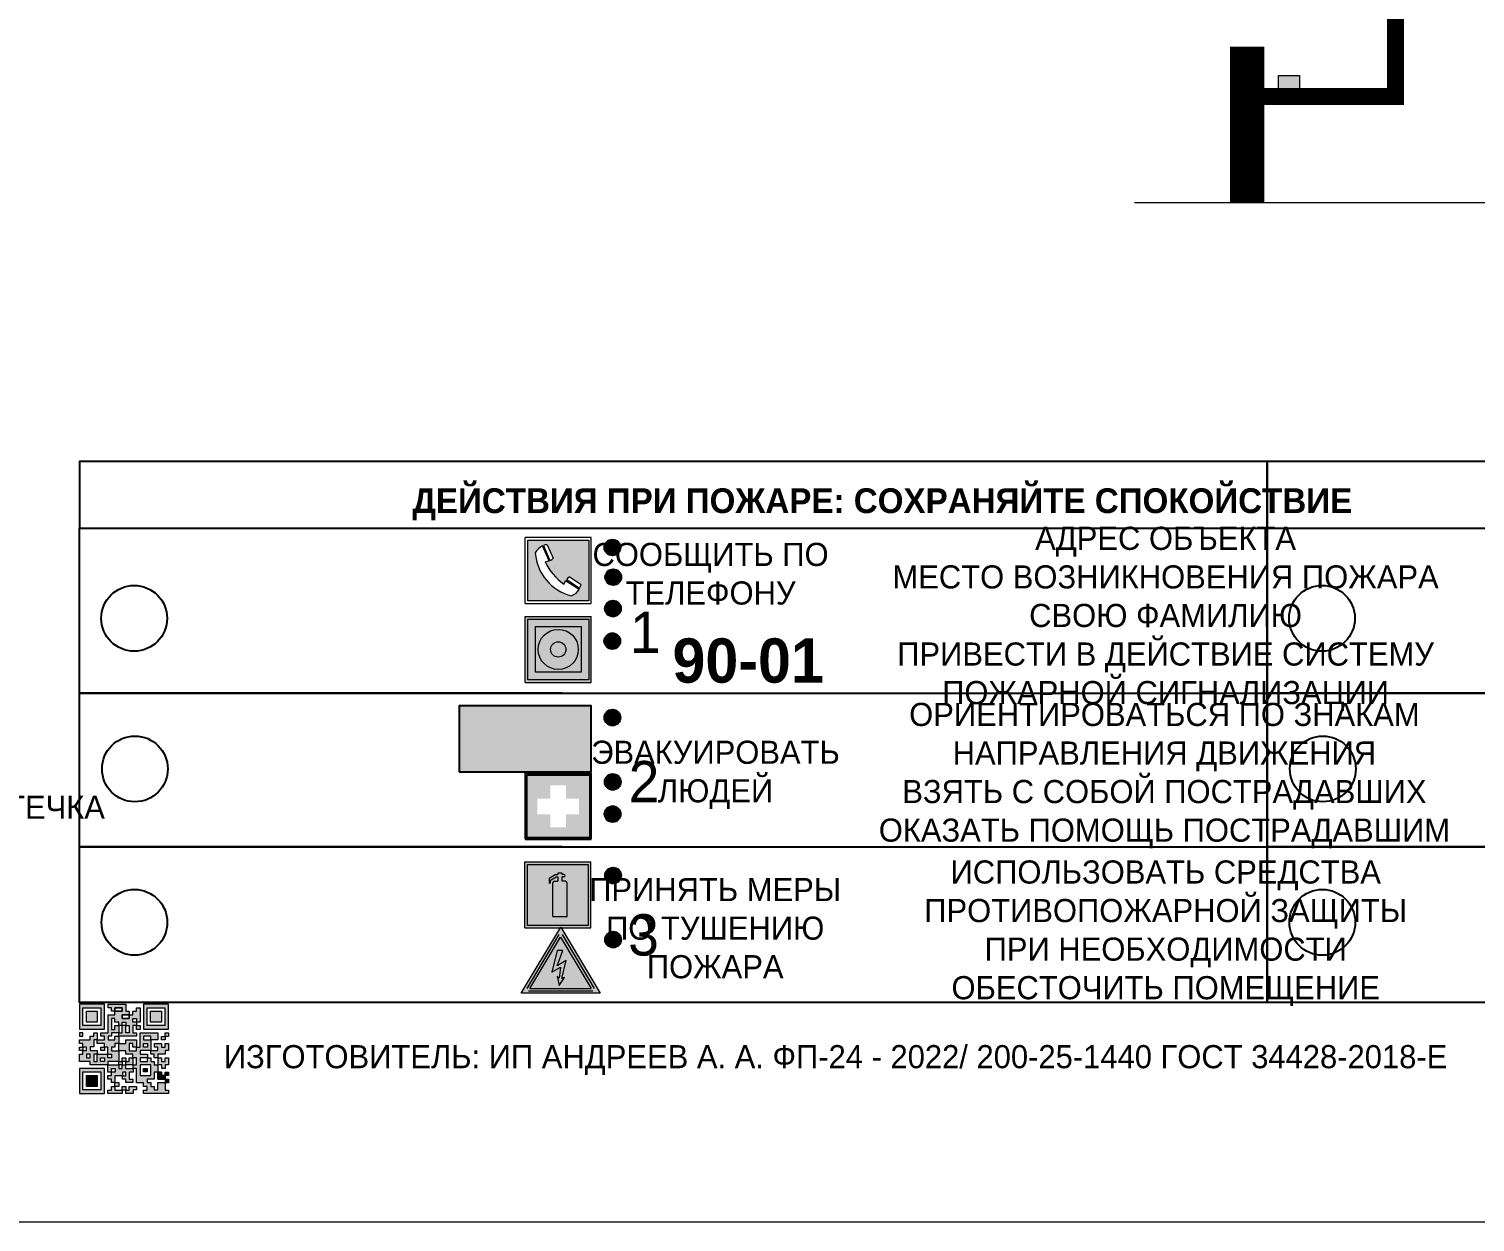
# Model space of a CAD drawing. Header units: millimetres. Extents: x 13810 to 67229, y 12374 to 21950.
# Drawn here: x 31036.5 to 31211.5, y 13755.9 to 13900.3 of the extents above; entities that cross this region are included whole.
import ezdxf

# ---------------------------------------------------------------- set-up
doc = ezdxf.new("R2010")
doc.units = ezdxf.units.MM
doc.styles.add('обычный', font='arial.ttf')

# ---------------------------------------------------------------- blocks, each defined once
blk = doc.blocks.new('A$C3E6D3DDE')
at = {"lineweight": 5}
h = blk.add_hatch(color=40, dxfattribs=at)
h.paths.add_polyline_path([(24.1, 1.45), (16.46, -11.35), (31.74, -11.35)])
h.paths.add_polyline_path([(24.09, -0.46), (30.03, -10.41), (18.14, -10.41)], flags=16)
h.paths.add_polyline_path([(24.54, -3.08), (23.41, -6.02), (25.13, -5.01), (24.33, -8.5), (24.82, -8.27), (23.79, -9.86), (23.4, -8.04), (23.8, -8.43), (24.04, -6.29), (22.39, -7.25), (23.44, -3.08)], flags=0)
h = blk.add_hatch(color=256, dxfattribs=at)
h.paths.add_polyline_path([(24.37, 0.03, 0.567511), (23.82, 0.03), (17.59, -10.4, 0.582454), (17.86, -10.88), (30.32, -10.88, 0.582149), (30.6, -10.4)])
h.paths.add_polyline_path([(24.09, -0.46), (18.14, -10.41), (30.03, -10.41)], flags=16)
h.paths.add_polyline_path([(24.54, -3.08), (23.41, -6.02), (25.13, -5.01), (24.33, -8.5), (24.82, -8.27), (23.79, -9.86), (23.4, -8.04), (23.8, -8.43), (24.04, -6.29), (22.39, -7.25), (23.44, -3.08)], flags=0)
h = blk.add_hatch(color=40, dxfattribs=at)
h.paths.add_polyline_path([(24.09, -0.46), (18.14, -10.41), (30.03, -10.41)])
h.paths.add_polyline_path([(24.82, -8.27), (23.79, -9.86), (23.4, -8.04), (23.8, -8.43), (24.04, -6.29), (22.39, -7.25), (23.44, -3.08), (24.54, -3.08), (23.41, -6.02), (25.13, -5.01), (24.33, -8.5)], flags=16)
at = {"color": 40, "lineweight": 5}
for p, q in [((16.46, -11.35), (24.1, 1.45)), ((24.1, 1.45), (31.74, -11.35))]:
    blk.add_line(p, q, dxfattribs=at)
at = {"lineweight": 5}
for p, q in [((17.59, -10.4), (23.82, 0.03)), ((24.37, 0.03), (30.6, -10.4)), ((18.14, -10.41), (24.09, -0.46)), ((24.09, -0.46), (30.03, -10.41)), ((23.44, -3.08), (22.39, -7.25)), ((23.41, -6.02), (24.54, -3.08)), ((25.13, -5.01), (23.41, -6.02)), ((24.54, -3.08), (23.44, -3.08)), ((24.33, -8.5), (25.13, -5.01)), ((22.39, -7.25), (24.04, -6.29)), ((23.8, -8.43), (23.4, -8.04)), ((23.4, -8.04), (23.79, -9.86)), ((23.79, -9.86), (24.82, -8.27)), ((24.04, -6.29), (23.8, -8.43)), ((24.82, -8.27), (24.33, -8.5)), ((17.86, -10.88), (30.32, -10.88)), ((18.14, -10.41), (30.03, -10.41))]:
    blk.add_line(p, q, dxfattribs=at)
at = {"color": 50, "lineweight": 5}
blk.add_line((31.74, -11.35), (16.46, -11.35), dxfattribs=at)
blk = doc.blocks.new('A$C456E1F9C')
at = {"lineweight": 5}
h = blk.add_hatch(color=242, dxfattribs=at)
h.paths.add_polyline_path([(0.51, -1.47), (0.51, -13.26), (12.29, -13.26), (12.29, -1.47)])
h.paths.add_polyline_path([(5.42, -4.95, -0.254479), (4.78, -5.4), (3.52, -2.53, -0.209735), (4.23, -2.4)], flags=16)
h.paths.add_polyline_path([(8.53, -8.6), (10.87, -10.17), (10.54, -10.76), (8.03, -9.13, -0.192251)], flags=16)
h.paths.add_polyline_path([(4.61, -5.49, 0.005518), (3.87, -5.72, 0.128647), (7.49, -10.01, 0.00809), (7.83, -9.33), (10.47, -10.97, -0.16736), (8.99, -12.25, -0.327862), (1.95, -3.95, -0.166952), (3.36, -2.62)], flags=16)
at = {"color": 242, "lineweight": 5}
for p, q in [((0, -13.77), (0, -0.97)), ((12.8, -0.97), (0, -0.97)), ((4.61, -5.49), (3.36, -2.62)), ((3.52, -2.53), (4.78, -5.4)), ((4.23, -2.4), (5.42, -4.95)), ((12.8, -13.77), (12.8, -0.97)), ((7.83, -9.33), (10.47, -10.97)), ((8.03, -9.13), (10.54, -10.76)), ((10.81, -10.12), (8.53, -8.6)), ((10.54, -10.76), (10.8, -10.3)), ((10.8, -10.3), (10.81, -10.12)), ((0, -13.77), (12.8, -13.77))]:
    blk.add_line(p, q, dxfattribs=at)
blk.add_lwpolyline([(0.51, -1.47), (12.29, -1.47), (12.29, -13.26), (0.51, -13.26)], close=True, dxfattribs=at)
for centre, radius, start, end in [((4.59, -5.34), 2.99, 114.2845, 152.1974), ((4.02, -3.27), 0.891, 76.3284, 123.7092), ((11.12, -3.31), 9.19, 183.9915, 256.6009), ((14.98, -39.1), 35.17, 107.1487, 108.4135), ((4.68, -4.59), 0.824, 276.9621, 334.0723), ((13.86, -0.94), 11.08, 205.5536, 234.8762), ((-13.31, 0.8), 23.44, 332.5487, 334.4027), ((8.94, -9.5), 0.989, 114.4092, 157.9388), ((7.87, -9.46), 3, 291.9291, 329.9329)]:
    blk.add_arc(centre, radius, start, end, dxfattribs=at)
blk = doc.blocks.new('A$C54414219')
at = {"true_color": 0xffffff}
h = blk.add_hatch(color=7, dxfattribs=at)
h.paths.add_polyline_path([(2.39, -9.45), (2.39, -18.3), (11.23, -18.3), (11.23, -9.45)], flags=0)
h.paths.add_polyline_path([(10.71, -13.87, -1), (2.92, -13.87, -1)], flags=0)
h.paths.add_polyline_path([(8.3, -13.87, -1), (5.33, -13.87, -1)], flags=0)
h.paths.add_polyline_path([(0.41, -7.47), (0.41, -20.27), (13.21, -20.27), (13.21, -7.47)])
h.paths.add_polyline_path([(0.92, -19.77), (12.71, -19.77), (12.71, -7.98), (0.92, -7.98)], flags=16)
h.paths.add_polyline_path([(11.23, -9.45), (11.23, -18.3), (2.39, -18.3), (2.39, -9.45)], flags=0)
at = {"lineweight": 5}
h = blk.add_hatch(color=242, dxfattribs=at)
h.paths.add_polyline_path([(12.71, -7.98), (0.92, -7.98), (0.92, -19.77), (12.71, -19.77)])
h.paths.add_polyline_path([(11.23, -18.3), (2.39, -18.3), (2.39, -9.45), (11.23, -9.45)], flags=16)
h.paths.add_polyline_path([(10.71, -13.87, -1), (2.92, -13.87, -1)], flags=0)
h.paths.add_polyline_path([(8.3, -13.87, -1), (5.33, -13.87, -1)], flags=0)
at = {"true_color": 0xffffff}
h = blk.add_hatch(color=7, dxfattribs=at)
h.paths.add_polyline_path([(2.39, -9.45), (2.39, -18.3), (11.23, -18.3), (11.23, -9.45)])
h.paths.add_polyline_path([(10.71, -13.87, -1), (2.92, -13.87, -1)], flags=16)
h.paths.add_polyline_path([(8.3, -13.87, -1), (5.33, -13.87, -1)], flags=0)
at = {"lineweight": 5}
h = blk.add_hatch(color=242, dxfattribs=at)
h.paths.add_polyline_path([(2.92, -13.87, 1), (10.71, -13.87, 1)])
h.paths.add_polyline_path([(8.3, -13.87, -1), (5.33, -13.87, -1)], flags=16)
at = {"color": 242, "lineweight": 5}
for p, q in [((0.41, -20.27), (0.41, -7.47)), ((0.41, -7.47), (13.21, -7.47)), ((0.41, -7.47), (13.21, -7.47)), ((13.21, -20.27), (13.21, -7.47)), ((0.41, -20.27), (13.21, -20.27))]:
    blk.add_line(p, q, dxfattribs=at)
for points in [[(0.92, -7.98), (12.71, -7.98), (12.71, -19.77), (0.92, -19.77)], [(2.39, -9.45), (11.23, -9.45), (11.23, -18.3), (2.39, -18.3)]]:
    blk.add_lwpolyline(points, close=True, dxfattribs=at)
for radius in [3.89, 1.49]:
    blk.add_circle((6.81, -13.87), radius, dxfattribs=at)
blk = doc.blocks.new('A$C32E8229D')
at = {"true_color": 0xffffff}
blk.add_hatch(color=7, dxfattribs=at).paths.add_polyline_path([(0, 0), (0, -8), (16, -8), (16, 0)])
h = blk.add_hatch(color=126)
h.paths.add_polyline_path([(0.2, -0.2), (15.8, -0.2), (15.8, -7.8), (0.2, -7.8)])
h.paths.add_polyline_path([(13.49, -2.05), (12.08, -2.05), (11.37, -2.63, 0.162397), (11.29, -2.84), (11.29, -3.63), (10.35, -3.63), (10.35, -4.05), (11.68, -4.05), (11.68, -3.48), (12.26, -4.28), (11.29, -5.1), (11.29, -6.78), (11.85, -6.78), (11.85, -5.44), (12.8, -4.64), (12.8, -5.94), (14.46, -5.94), (14.46, -5.39), (13.45, -5.39), (13.45, -3.97), (12.46, -2.59), (13.15, -2.59), (13.69, -3.34), (14.18, -3)], flags=16)
h.paths.add_polyline_path([(10.74, -1.82, 1), (11.8, -1.82, 1)], flags=16)
h.paths.add_polyline_path([(9.39, -3.59), (5.99, -3.59), (6.56, -3.03), (5.91, -3.03), (5.1, -3.83), (5.91, -4.64), (6.56, -4.64), (5.99, -4.09), (9.39, -4.09)], flags=16)
h.paths.add_polyline_path([(4.29, -1.08), (1.72, -1.08), (1.72, -6.6), (4.29, -6.6)], flags=16)
at = {"color": 126}
blk.add_lwpolyline([(16, -8), (0, -8), (0, 0), (16, 0)], close=True, dxfattribs=at)
blk = doc.blocks.new('A$C18900ED3')
h = blk.add_hatch(color=126)
h.paths.add_polyline_path([(-0.18, -0.18), (-7.02, -0.18), (-7.02, -7.02), (-0.18, -7.02)])
h.paths.add_polyline_path([(-5.89, -4.46), (-5.89, -2.77), (-4.46, -2.77), (-4.46, -1.31), (-2.77, -1.31), (-2.77, -2.77), (-1.33, -2.77), (-1.33, -4.46), (-2.77, -4.46), (-2.77, -5.89), (-4.46, -5.89), (-4.46, -4.46)], flags=16)
at = {"color": 126}
for p, q in [((-7.2, 0), (-7.2, -7.2)), ((0, 0), (-7.2, 0)), ((0, -7.2), (0, 0)), ((-7.02, -7.02), (-7.02, -0.18)), ((-7.02, -0.18), (-0.18, -0.18)), ((-0.18, -0.18), (-0.18, -7.02)), ((-7.2, -7.2), (0, -7.2)), ((-0.18, -7.02), (-7.02, -7.02))]:
    blk.add_line(p, q, dxfattribs=at)
blk = doc.blocks.new('A$C3AD82952')
at = {"true_color": 0xf5f5ff}
h = blk.add_hatch(color=7, dxfattribs=at)
h.dxf.hatch_style = 1
h.paths.add_polyline_path([(8.21, 8.73, 0.414214), (7.89, 9.05), (7.22, 9.05), (7.22, 9.92), (7.59, 9.92, 1), (7.57, 10.36), (7.22, 10.36), (7.22, 10.6), (6.43, 10.6), (6.43, 10.36), (6.01, 10.36), (4.74, 9.59), (4.74, 8.69), (4.98, 8.73), (4.98, 9.26), (6.12, 9.91), (6.43, 9.91), (6.43, 9.05), (5.76, 9.05, 0.414214), (5.44, 8.73), (5.44, 2.2), (8.21, 2.2)], flags=0)
h.paths.add_polyline_path([(12.8, 12.8), (0, 12.8), (0, 0), (12.8, 0)])
h.paths.add_polyline_path([(0.51, 12.29), (12.29, 12.29), (12.29, 0.51), (0.51, 0.51)], flags=16)
h.paths.add_polyline_path([(4.74, 9.59), (6.01, 10.36), (6.43, 10.36), (6.43, 10.6), (7.22, 10.6), (7.22, 10.36), (7.59, 10.36, -0.94586), (7.59, 9.92), (7.22, 9.92), (7.22, 9.05), (7.89, 9.05, -0.414214), (8.21, 8.73), (8.21, 2.2), (5.44, 2.2), (5.44, 8.73, -0.414214), (5.76, 9.05), (6.43, 9.05), (6.43, 9.91), (6.12, 9.91), (4.98, 9.26), (4.98, 8.73), (4.74, 8.69)], flags=0)
h = blk.add_hatch(color=242)
h.dxf.hatch_style = 1
h.paths.add_polyline_path([(12.29, 12.29), (0.51, 12.29), (0.51, 0.51), (12.29, 0.51)])
h.paths.add_polyline_path([(4.74, 8.69), (4.74, 9.59), (6.01, 10.36), (6.43, 10.36), (6.43, 10.6), (7.22, 10.6), (7.22, 10.36), (7.59, 10.36, -0.94586), (7.59, 9.92), (7.22, 9.92), (7.22, 9.05), (7.89, 9.05, -0.414214), (8.21, 8.73), (8.21, 2.2), (5.44, 2.2), (5.44, 8.73, -0.414214), (5.76, 9.05), (6.43, 9.05), (6.43, 9.91), (6.12, 9.91), (4.98, 9.26), (4.98, 8.73)], flags=16)
h = blk.add_hatch(color=7, dxfattribs=at)
h.dxf.hatch_style = 1
h.paths.add_polyline_path([(8.21, 8.73, 0.414214), (7.89, 9.05), (7.22, 9.05), (7.22, 9.92), (7.59, 9.92, 1), (7.57, 10.36), (7.22, 10.36), (7.22, 10.6), (6.43, 10.6), (6.43, 10.36), (6.01, 10.36), (4.74, 9.59), (4.74, 8.69), (4.98, 8.73), (4.98, 9.26), (6.12, 9.91), (6.43, 9.91), (6.43, 9.05), (5.76, 9.05, 0.414214), (5.44, 8.73), (5.44, 2.2), (8.21, 2.2)])
at = {"color": 242, "lineweight": 5}
for p, q in [((0, 0), (0, 12.8)), ((0, 12.8), (12.8, 12.8)), ((12.8, 0), (12.8, 12.8)), ((6.01, 10.36), (4.74, 9.59)), ((4.74, 9.59), (4.74, 8.69)), ((4.74, 8.69), (4.98, 8.73)), ((4.98, 9.26), (6.12, 9.91)), ((4.98, 8.73), (4.98, 9.26)), ((5.44, 2.2), (5.44, 8.73)), ((5.76, 9.05), (6.43, 9.05)), ((6.01, 10.36), (6.43, 10.36)), ((6.12, 9.91), (6.43, 9.91)), ((7.22, 10.6), (6.43, 10.6)), ((6.43, 10.6), (6.43, 10.36)), ((6.43, 9.91), (6.43, 9.05)), ((7.22, 10.36), (7.22, 10.6)), ((7.59, 10.36), (7.22, 10.36)), ((7.22, 9.05), (7.22, 9.92)), ((7.59, 9.92), (7.22, 9.92)), ((7.89, 9.05), (7.22, 9.05)), ((8.21, 2.2), (8.21, 8.73)), ((0, 0), (12.8, 0)), ((5.44, 2.2), (8.21, 2.2))]:
    blk.add_line(p, q, dxfattribs=at)
blk.add_lwpolyline([(0.51, 12.29), (12.29, 12.29), (12.29, 0.51), (0.51, 0.51)], close=True, dxfattribs=at)
for centre, radius, start, end in [((5.76, 8.73), 0.32, 90, 180), ((7.58, 10.14), 0.223, 273.1875, 86.8125), ((7.89, 8.73), 0.32, 0, 90)]:
    blk.add_arc(centre, radius, start, end, dxfattribs=at)
blk = doc.blocks.new('QR')
at = {"lineweight": 0}
h = blk.add_hatch(color=256, dxfattribs=at)
h.dxf.hatch_style = 1
h.paths.add_polyline_path([(9241.16, 2687.38), (9242.01, 2687.38), (9242.01, 2687.83), (9241.59, 2687.83), (9241.59, 2688.68), (9239.45, 2688.68), (9239.45, 2688.25), (9239.86, 2688.25), (9239.86, 2687.83), (9240.29, 2687.83), (9240.29, 2688.25), (9241.16, 2688.25), (9241.16, 2687.83), (9240.29, 2687.83), (9240.29, 2687.38), (9239.45, 2687.38), (9239.45, 2685.22), (9238.57, 2685.22), (9238.57, 2684.8), (9239.02, 2684.8), (9239.02, 2684.37), (9238.13, 2684.37), (9238.13, 2683.92), (9239.02, 2683.92), (9239.02, 2683.5), (9239.44, 2683.5), (9239.44, 2682.64), (9239.87, 2682.64), (9239.87, 2682.18), (9239.44, 2682.18), (9239.44, 2682.64), (9238.13, 2682.64), (9238.13, 2681.76), (9237.71, 2681.76), (9237.71, 2682.64), (9238.13, 2682.64), (9238.13, 2683.07), (9237.27, 2683.07), (9237.27, 2683.51), (9237.71, 2683.51), (9237.71, 2684.37), (9238.13, 2684.37), (9238.13, 2685.22), (9237.71, 2685.22), (9237.71, 2684.8), (9237.28, 2684.8), (9237.28, 2684.38), (9235.98, 2684.38), (9235.98, 2683.92), (9236.4, 2683.92), (9236.4, 2683.49), (9236.84, 2683.49), (9236.84, 2683.07), (9236.4, 2683.07), (9236.4, 2682.64), (9235.98, 2682.64), (9235.98, 2681.76), (9237.29, 2681.76), (9237.29, 2681.33), (9239.43, 2681.33), (9239.43, 2681.76), (9240.74, 2681.76), (9240.74, 2683.05), (9239.87, 2683.05), (9239.87, 2683.5), (9240.29, 2683.5), (9240.29, 2683.91), (9240.74, 2683.91), (9240.74, 2684.81), (9240.29, 2684.81), (9240.29, 2684.79), (9240.29, 2684.37), (9239.45, 2684.37), (9239.45, 2684.8), (9239.87, 2684.8), (9239.87, 2685.21), (9240.74, 2685.21), (9240.74, 2686.1), (9240.29, 2686.1), (9240.29, 2685.64), (9239.86, 2685.64), (9239.86, 2686.95), (9240.29, 2686.95), (9240.29, 2686.52), (9240.74, 2686.52), (9240.74, 2686.1), (9241.16, 2686.1), (9241.16, 2686.53), (9241.59, 2686.53), (9241.59, 2686.1), (9242.02, 2686.1), (9242.02, 2685.21), (9241.59, 2685.21), (9241.59, 2686.1), (9241.16, 2686.1), (9241.16, 2685.21), (9240.74, 2685.21), (9240.74, 2684.81), (9242.89, 2684.81), (9242.89, 2685.22), (9242.47, 2685.22), (9242.47, 2686.11), (9242.89, 2686.11), (9242.89, 2686.52), (9242.46, 2686.52), (9242.46, 2686.95), (9242.89, 2686.95), (9242.89, 2686.52), (9243.32, 2686.52), (9243.32, 2688.26), (9242.9, 2688.26), (9242.9, 2687.83), (9242.47, 2687.83), (9242.47, 2687.38), (9242.01, 2687.38), (9242.01, 2686.94), (9241.16, 2686.94)])
h.paths.add_polyline_path([(9239.02, 2682.18), (9239.02, 2681.76), (9238.54, 2681.76), (9238.54, 2682.18)], flags=16)
h.paths.add_polyline_path([(9237.27, 2682.65), (9237.27, 2682.19), (9236.83, 2682.19), (9236.83, 2682.65)], flags=16)
h = blk.add_hatch(color=256, dxfattribs=at)
h.dxf.hatch_style = 1
h.paths.add_polyline_path([(9238.15, 2687.83), (9236.83, 2687.83), (9236.83, 2686.52), (9238.15, 2686.52)], flags=0)
h.paths.add_polyline_path([(9239.01, 2685.65), (9239.01, 2688.68), (9235.98, 2688.68), (9235.98, 2685.65)])
h.paths.add_polyline_path([(9236.41, 2686.1), (9236.41, 2688.26), (9238.56, 2688.26), (9238.56, 2686.1)], flags=16)
h.paths.add_polyline_path([(9236.83, 2686.52), (9236.83, 2687.83), (9238.15, 2687.83), (9238.15, 2686.52)], flags=0)
h = blk.add_hatch(color=256, dxfattribs=at)
h.dxf.hatch_style = 1
h.paths.add_polyline_path([(9238.15, 2686.52), (9238.15, 2687.83), (9236.83, 2687.83), (9236.83, 2686.52)])
h.paths.add_polyline_path([(9245.91, 2686.52), (9245.91, 2687.83), (9244.59, 2687.83), (9244.59, 2686.52)], flags=0)
h.paths.add_polyline_path([(9246.77, 2685.65), (9246.77, 2688.68), (9243.74, 2688.68), (9243.74, 2685.65)])
h.paths.add_polyline_path([(9244.17, 2686.1), (9244.17, 2688.26), (9246.32, 2688.26), (9246.32, 2686.1)], flags=16)
h.paths.add_polyline_path([(9244.59, 2686.52), (9244.59, 2687.83), (9245.91, 2687.83), (9245.91, 2686.52)], flags=0)
h = blk.add_hatch(color=256, dxfattribs=at)
h.dxf.hatch_style = 1
h.paths.add_polyline_path([(9240.75, 2681.76), (9240.75, 2681.35), (9241.17, 2681.35), (9241.17, 2681.76)])
h.paths.add_polyline_path([(9241.6, 2682.18), (9241.17, 2682.18), (9241.17, 2681.76), (9241.6, 2681.76)])
h.paths.add_polyline_path([(9242.47, 2681.34), (9242.47, 2682.19), (9242.02, 2682.19), (9242.02, 2681.76), (9241.6, 2681.76), (9241.6, 2681.34)])
h.paths.add_polyline_path([(9239.87, 2678.3), (9239.44, 2678.3), (9239.44, 2677.89), (9241.17, 2677.89), (9241.17, 2678.3), (9240.28, 2678.3), (9240.28, 2678.73), (9239.87, 2678.73)])
h.paths.add_polyline_path([(9240.75, 2678.73), (9240.75, 2679.19), (9240.28, 2679.19), (9240.28, 2678.73)])
h.paths.add_polyline_path([(9241.6, 2678.73), (9241.17, 2678.73), (9241.17, 2678.3), (9241.6, 2678.3)])
h.paths.add_polyline_path([(9242.02, 2678.3), (9241.6, 2678.3), (9241.6, 2677.89), (9242.48, 2677.89), (9242.48, 2678.31), (9242.9, 2678.31), (9242.9, 2678.73), (9242.02, 2678.73)])
h.paths.add_polyline_path([(9246.36, 2684.37), (9246.36, 2684.79), (9245.93, 2684.79), (9245.93, 2684.37)])
h.paths.add_polyline_path([(9246.78, 2685.2), (9246.36, 2685.2), (9246.36, 2684.79), (9246.78, 2684.79)])
h.paths.add_polyline_path([(9245.91, 2687.83), (9244.59, 2687.83), (9244.59, 2686.52), (9245.91, 2686.52)])
h = blk.add_hatch(color=256, dxfattribs=at)
h.dxf.hatch_style = 1
h.paths.add_polyline_path([(9243.32, 2686.11), (9242.89, 2686.11), (9242.89, 2685.64), (9243.32, 2685.64)])
h.paths.add_polyline_path([(9239.02, 2683.07), (9239.02, 2683.5), (9238.56, 2683.5), (9238.56, 2683.07)])
h.paths.add_polyline_path([(9236.4, 2684.8), (9236.4, 2685.22), (9235.98, 2685.22), (9235.98, 2684.8)])
h.paths.add_polyline_path([(9236.4, 2683.07), (9236.4, 2683.49), (9235.98, 2683.49), (9235.98, 2683.07)])
h = blk.add_hatch(color=256, dxfattribs=at)
h.dxf.hatch_style = 1
h.paths.add_polyline_path([(9243.32, 2682.64), (9243.32, 2683.07), (9244.62, 2683.07), (9244.62, 2684.37), (9243.74, 2684.37), (9243.74, 2684.8), (9244.62, 2684.8), (9244.62, 2684.37), (9245.48, 2684.37), (9245.48, 2685.22), (9243.32, 2685.22), (9243.32, 2683.5), (9242.89, 2683.5), (9242.89, 2683.06), (9242.01, 2683.06), (9242.01, 2683.91), (9242.47, 2683.91), (9242.47, 2683.5), (9242.89, 2683.5), (9242.89, 2684.38), (9241.59, 2684.38), (9241.59, 2683.91), (9240.74, 2683.91), (9240.74, 2683.05), (9241.59, 2683.05), (9241.59, 2682.64), (9242.47, 2682.64), (9242.47, 2682.19), (9242.91, 2682.19), (9242.91, 2681.34), (9242.48, 2681.34), (9242.48, 2680.91), (9242.91, 2680.91), (9242.91, 2679.17), (9243.75, 2679.17), (9243.75, 2678.73), (9244.2, 2678.73), (9244.2, 2678.3), (9243.75, 2678.3), (9243.75, 2677.88), (9246.78, 2677.88), (9246.78, 2678.3), (9246.35, 2678.3), (9246.35, 2679.19), (9245.48, 2679.19), (9245.48, 2678.31), (9245.05, 2678.31), (9245.05, 2678.73), (9244.62, 2678.73), (9244.62, 2679.19), (9244.2, 2679.19), (9244.2, 2679.61), (9245.05, 2679.61), (9245.05, 2680.46), (9245.48, 2680.46), (9245.48, 2681.34), (9245.04, 2681.34), (9245.04, 2681.76), (9244.63, 2681.76), (9244.63, 2682.19), (9244.21, 2682.19), (9244.21, 2681.76), (9243.32, 2681.76), (9243.32, 2682.19), (9244.21, 2682.19), (9244.21, 2682.64)])
h.paths.add_polyline_path([(9243.75, 2683.49), (9243.75, 2683.92), (9244.21, 2683.92), (9244.21, 2683.49)], flags=16)
h.paths.add_polyline_path([(9243.32, 2681.34), (9244.63, 2681.34), (9244.63, 2680.04), (9243.32, 2680.04)], flags=16)
h.paths.add_polyline_path([(9243.76, 2680.89), (9244.18, 2680.89), (9244.18, 2680.48), (9243.76, 2680.48)], flags=0)
h = blk.add_hatch(color=256, dxfattribs=at)
h.dxf.hatch_style = 1
h.paths.add_polyline_path([(9246.36, 2683.07), (9246.78, 2683.07), (9246.78, 2683.92), (9246.36, 2683.92), (9246.36, 2683.49), (9245.92, 2683.49), (9245.92, 2683.92), (9245.06, 2683.92), (9245.06, 2683.49), (9245.48, 2683.49), (9245.48, 2683.07), (9244.62, 2683.07), (9244.62, 2682.65), (9245.05, 2682.65), (9245.05, 2682.18), (9245.48, 2682.18), (9245.48, 2682.65), (9246.36, 2682.65)])
h.paths.add_polyline_path([(9246.78, 2682.18), (9246.36, 2682.18), (9246.36, 2681.75), (9245.92, 2681.75), (9245.92, 2682.18), (9245.48, 2682.18), (9245.48, 2681.34), (9245.48, 2681.34), (9245.94, 2681.34), (9245.94, 2680.91), (9246.36, 2680.91), (9246.36, 2681.34), (9246.78, 2681.34)])
h = blk.add_hatch(color=256, dxfattribs=at)
h.dxf.hatch_style = 1
h.paths.add_polyline_path([(9235.98, 2680.9), (9235.98, 2677.86), (9239.02, 2677.86), (9239.02, 2680.9)])
h.paths.add_polyline_path([(9238.57, 2680.48), (9238.57, 2678.32), (9236.41, 2678.32), (9236.41, 2680.48)], flags=16)
h.paths.add_polyline_path([(9238.15, 2680.05), (9238.15, 2678.74), (9236.83, 2678.74), (9236.83, 2680.05)], flags=0)
h = blk.add_hatch(color=256, dxfattribs=at)
h.dxf.hatch_style = 1
h.paths.add_polyline_path([(9238.15, 2680.05), (9236.83, 2680.05), (9236.83, 2678.74), (9238.15, 2678.74)])
h = blk.add_hatch(color=256, dxfattribs=at)
h.dxf.hatch_style = 1
h.paths.add_polyline_path([(9242.02, 2680.46), (9242.48, 2680.46), (9242.48, 2680.91), (9241.58, 2680.91), (9241.58, 2681.35), (9241.17, 2681.35), (9241.17, 2680.91), (9240.75, 2680.91), (9240.75, 2681.33), (9239.43, 2681.33), (9239.43, 2680.46), (9239.86, 2680.46), (9239.86, 2680.92), (9240.3, 2680.92), (9240.3, 2680.46), (9239.86, 2680.46), (9239.86, 2680.04), (9239.44, 2680.04), (9239.44, 2679.62), (9239.86, 2679.62), (9239.86, 2679.19), (9240.29, 2679.19), (9240.29, 2680.03), (9241.18, 2680.03), (9241.18, 2680.47), (9241.6, 2680.47), (9241.6, 2680.03), (9241.18, 2680.03), (9241.18, 2679.61), (9241.6, 2679.61), (9241.6, 2679.19), (9242.47, 2679.19), (9242.47, 2679.6), (9242.02, 2679.6)])
h = blk.add_hatch(color=256, dxfattribs=at)
h.dxf.hatch_style = 1
h.paths.add_polyline_path([(9244.18, 2680.48), (9244.18, 2680.89), (9243.76, 2680.89), (9243.76, 2680.48)])
h = blk.add_hatch(color=256, dxfattribs=at)
h.dxf.hatch_style = 1
h.paths.add_polyline_path([(9245.93, 2680.04), (9245.93, 2680.46), (9245.48, 2680.46), (9245.48, 2679.62), (9246.35, 2679.62), (9246.35, 2680.04)])
h.paths.add_polyline_path([(9246.78, 2680.04), (9246.78, 2680.46), (9246.35, 2680.46), (9246.35, 2680.04)])
h.paths.add_polyline_path([(9246.78, 2679.18), (9246.78, 2679.62), (9246.35, 2679.62), (9246.35, 2679.18)])
for points in [[(9237.71, 2685.22), (9238.13, 2685.22), (9238.13, 2684.37), (9237.71, 2684.37), (9237.71, 2683.51), (9237.27, 2683.51), (9237.27, 2683.07), (9238.13, 2683.07), (9238.13, 2682.64), (9237.71, 2682.64), (9237.71, 2681.76), (9238.13, 2681.76), (9238.13, 2682.64), (9239.44, 2682.64), (9239.44, 2683.5), (9239.02, 2683.5), (9239.02, 2683.07), (9238.56, 2683.07), (9238.56, 2683.5), (9239.02, 2683.5), (9239.02, 2683.92), (9238.13, 2683.92), (9238.13, 2684.37), (9239.02, 2684.37), (9239.02, 2684.8), (9238.57, 2684.8), (9238.57, 2685.22), (9239.45, 2685.22), (9239.45, 2687.38), (9240.29, 2687.38), (9240.29, 2687.83), (9239.86, 2687.83), (9239.86, 2688.25), (9239.45, 2688.25), (9239.45, 2688.68), (9241.59, 2688.68), (9241.59, 2687.83), (9242.01, 2687.83), (9242.01, 2687.38), (9242.47, 2687.38), (9242.47, 2687.83), (9242.9, 2687.83), (9242.9, 2688.26), (9243.32, 2688.26), (9243.32, 2686.52), (9242.89, 2686.52), (9242.89, 2686.11), (9243.32, 2686.11), (9243.32, 2685.64), (9242.89, 2685.64), (9242.89, 2686.11), (9242.47, 2686.11), (9242.47, 2685.22), (9242.89, 2685.22), (9242.89, 2684.81), (9240.74, 2684.81), (9240.74, 2683.91), (9241.59, 2683.91), (9241.59, 2684.38), (9242.89, 2684.38), (9242.89, 2683.5), (9242.47, 2683.5), (9242.47, 2683.91), (9242.01, 2683.91), (9242.01, 2683.06), (9242.89, 2683.06), (9242.89, 2683.5), (9243.32, 2683.5), (9243.32, 2685.22), (9245.48, 2685.22), (9245.48, 2684.37), (9244.62, 2684.37), (9244.62, 2683.07), (9245.48, 2683.07), (9245.48, 2683.49), (9245.06, 2683.49), (9245.06, 2683.92), (9245.92, 2683.92), (9245.92, 2683.49), (9246.36, 2683.49), (9246.36, 2683.92), (9246.78, 2683.92), (9246.78, 2683.07), (9246.36, 2683.07), (9246.36, 2682.65), (9245.48, 2682.65), (9245.48, 2682.18), (9245.92, 2682.18), (9245.92, 2681.75), (9246.36, 2681.75), (9246.36, 2682.18), (9246.78, 2682.18), (9246.78, 2681.34), (9246.36, 2681.34), (9246.36, 2680.91), (9245.94, 2680.91), (9245.94, 2681.34), (9245.48, 2681.34), (9245.48, 2680.46), (9245.93, 2680.46), (9245.93, 2680.04), (9246.35, 2680.04), (9246.35, 2680.46), (9246.78, 2680.46), (9246.78, 2680.04), (9246.78, 2680.04), (9246.35, 2680.04), (9246.35, 2679.62), (9246.78, 2679.62), (9246.78, 2679.18), (9246.35, 2679.18), (9246.35, 2678.3), (9246.78, 2678.3), (9246.78, 2677.88), (9243.75, 2677.88), (9243.75, 2678.3), (9244.2, 2678.3), (9244.2, 2678.73), (9243.75, 2678.73), (9243.75, 2679.17), (9242.91, 2679.17), (9242.91, 2680.91), (9242.48, 2680.91), (9242.48, 2680.46), (9242.02, 2680.46), (9242.02, 2679.6), (9242.47, 2679.6), (9242.47, 2679.19), (9241.6, 2679.19), (9241.6, 2679.61), (9241.18, 2679.61), (9241.18, 2680.03), (9240.29, 2680.03), (9240.29, 2679.19), (9240.75, 2679.19), (9240.75, 2678.73), (9240.28, 2678.73), (9240.28, 2678.3), (9241.17, 2678.3), (9241.17, 2678.73), (9241.6, 2678.73), (9241.6, 2678.3), (9242.02, 2678.3), (9242.02, 2678.73), (9242.9, 2678.73), (9242.9, 2678.31), (9242.48, 2678.31), (9242.48, 2677.89), (9241.6, 2677.89), (9241.6, 2678.3), (9241.17, 2678.3), (9241.17, 2677.89), (9239.44, 2677.89), (9239.44, 2678.3), (9239.87, 2678.3), (9239.87, 2678.73), (9240.28, 2678.73), (9240.28, 2679.19), (9240.29, 2679.19), (9239.86, 2679.19), (9239.86, 2679.62), (9239.44, 2679.62), (9239.44, 2680.04), (9239.86, 2680.04), (9239.86, 2680.46), (9239.43, 2680.46), (9239.43, 2681.33), (9237.29, 2681.33), (9237.29, 2681.76), (9235.98, 2681.76), (9235.98, 2682.64), (9236.4, 2682.64), (9236.4, 2683.07), (9235.98, 2683.07), (9235.98, 2683.49), (9236.4, 2683.49), (9236.4, 2683.92), (9235.98, 2683.92), (9235.98, 2684.38), (9237.28, 2684.38), (9237.28, 2684.8), (9237.71, 2684.8), (9237.71, 2685.22), (9237.92, 2685.22)], [(9240.74, 2686.1), (9240.74, 2686.52), (9240.29, 2686.52), (9240.29, 2686.95), (9239.86, 2686.95), (9239.86, 2685.64), (9240.29, 2685.64), (9240.29, 2686.1), (9240.74, 2686.1), (9240.74, 2686.52)], [(9240.74, 2685.21), (9239.87, 2685.21), (9239.87, 2684.8), (9239.45, 2684.8), (9239.45, 2684.37), (9240.29, 2684.37), (9240.29, 2684.79), (9240.29, 2684.81), (9240.74, 2684.81), (9240.74, 2685.21), (9239.87, 2685.21)], [(9240.74, 2683.91), (9240.29, 2683.91), (9240.29, 2683.5), (9239.87, 2683.5), (9239.87, 2683.05), (9240.74, 2683.05), (9240.74, 2683.91)], [(9244.62, 2684.37), (9244.62, 2684.8), (9243.74, 2684.8), (9243.74, 2684.37), (9244.62, 2684.37)], [(9240.74, 2683.05), (9240.74, 2681.76), (9239.43, 2681.76), (9239.43, 2681.33), (9240.75, 2681.33), (9240.75, 2681.35), (9240.75, 2680.91), (9241.17, 2680.91), (9241.17, 2681.35), (9241.58, 2681.35), (9241.58, 2680.91), (9242.48, 2680.91), (9242.48, 2681.34), (9242.91, 2681.34), (9242.91, 2682.19), (9242.47, 2682.19), (9242.47, 2682.64), (9241.59, 2682.64), (9241.59, 2683.05), (9240.74, 2683.05)], [(9241.6, 2681.76), (9242.02, 2681.76), (9242.02, 2682.19), (9242.47, 2682.19), (9242.47, 2681.34), (9241.6, 2681.34), (9241.6, 2681.76)], [(9244.62, 2683.07), (9243.32, 2683.07), (9243.32, 2682.64), (9244.21, 2682.64), (9244.21, 2682.19), (9243.32, 2682.19), (9243.32, 2681.76), (9244.21, 2681.76), (9244.21, 2682.19), (9244.63, 2682.19), (9244.63, 2681.76), (9245.04, 2681.76), (9245.04, 2681.34), (9245.48, 2681.34)], [(9245.48, 2682.18), (9245.05, 2682.18), (9245.05, 2682.65), (9244.62, 2682.65), (9244.62, 2683.07)], [(9245.48, 2682.18), (9245.48, 2681.34)], [(9239.86, 2680.46), (9239.86, 2680.92), (9240.3, 2680.92), (9240.3, 2680.46), (9239.86, 2680.46)], [(9245.48, 2680.46), (9245.05, 2680.46), (9245.05, 2679.61), (9244.2, 2679.61), (9244.2, 2679.19), (9244.62, 2679.19), (9244.62, 2678.73), (9245.05, 2678.73), (9245.05, 2678.31), (9245.48, 2678.31), (9245.48, 2679.19), (9246.35, 2679.19), (9246.35, 2679.07)], [(9246.35, 2679.62), (9245.48, 2679.62), (9245.48, 2680.46)], [(9245.48, 2680.46), (9245.48, 2679.62), (9246.35, 2679.62), (9246.35, 2680.04), (9245.93, 2680.04), (9245.93, 2680.46), (9245.48, 2680.46), (9245.48, 2679.62)], [(9246.35, 2679.62), (9246.35, 2679.18)]]:
    blk.add_lwpolyline(points, dxfattribs=at)
for points in [[(9235.98, 2685.65), (9239.01, 2685.65), (9239.01, 2688.68), (9235.98, 2688.68)], [(9243.74, 2685.65), (9246.77, 2685.65), (9246.77, 2688.68), (9243.74, 2688.68)], [(9236.41, 2688.26), (9238.56, 2688.26), (9238.56, 2686.1), (9236.41, 2686.1)], [(9236.83, 2687.83), (9238.15, 2687.83), (9238.15, 2686.52), (9236.83, 2686.52)], [(9240.29, 2687.83), (9241.16, 2687.83), (9241.16, 2688.25), (9240.29, 2688.25)], [(9240.29, 2688.25), (9241.16, 2688.25), (9241.16, 2687.83), (9240.29, 2687.83)], [(9242.01, 2687.38), (9241.16, 2687.38), (9241.16, 2686.94), (9242.01, 2686.94)], [(9241.16, 2687.38), (9242.01, 2687.38), (9242.01, 2686.94), (9241.16, 2686.94)], [(9242.89, 2686.52), (9242.46, 2686.52), (9242.46, 2686.95), (9242.89, 2686.95)], [(9244.17, 2688.26), (9246.32, 2688.26), (9246.32, 2686.1), (9244.17, 2686.1)], [(9244.59, 2687.83), (9245.91, 2687.83), (9245.91, 2686.52), (9244.59, 2686.52)], [(9235.98, 2684.8), (9236.4, 2684.8), (9236.4, 2685.22), (9235.98, 2685.22)], [(9241.16, 2686.1), (9240.74, 2686.1), (9240.74, 2685.21), (9241.16, 2685.21)], [(9241.16, 2686.53), (9241.59, 2686.53), (9241.59, 2686.1), (9241.16, 2686.1)], [(9241.59, 2686.1), (9242.02, 2686.1), (9242.02, 2685.21), (9241.59, 2685.21)], [(9246.36, 2685.2), (9246.78, 2685.2), (9246.78, 2684.79), (9246.36, 2684.79)], [(9236.4, 2683.07), (9236.84, 2683.07), (9236.84, 2683.49), (9236.4, 2683.49)], [(9243.75, 2683.92), (9244.21, 2683.92), (9244.21, 2683.49), (9243.75, 2683.49)], [(9245.93, 2684.79), (9246.36, 2684.79), (9246.36, 2684.37), (9245.93, 2684.37)], [(9236.83, 2682.19), (9237.27, 2682.19), (9237.27, 2682.65), (9236.83, 2682.65)], [(9238.54, 2682.18), (9239.02, 2682.18), (9239.02, 2681.76), (9238.54, 2681.76)], [(9239.44, 2682.64), (9239.87, 2682.64), (9239.87, 2682.18), (9239.44, 2682.18)], [(9240.75, 2681.76), (9241.17, 2681.76), (9241.17, 2681.35), (9240.75, 2681.35)], [(9241.17, 2682.18), (9241.6, 2682.18), (9241.6, 2681.76), (9241.17, 2681.76)], [(9235.98, 2677.86), (9239.02, 2677.86), (9239.02, 2680.9), (9235.98, 2680.9)], [(9236.41, 2680.48), (9238.57, 2680.48), (9238.57, 2678.32), (9236.41, 2678.32)], [(9236.83, 2680.05), (9238.15, 2680.05), (9238.15, 2678.74), (9236.83, 2678.74)], [(9241.18, 2680.03), (9241.6, 2680.03), (9241.6, 2680.47), (9241.18, 2680.47)], [(9243.32, 2680.04), (9244.63, 2680.04), (9244.63, 2681.34), (9243.32, 2681.34)], [(9243.76, 2680.89), (9244.18, 2680.89), (9244.18, 2680.48), (9243.76, 2680.48)]]:
    blk.add_lwpolyline(points, close=True, dxfattribs=at)

msp = doc.modelspace()

# ---------------------------------------------------------------- hatches: boundary and pattern name
at = {"lineweight": 0}
h = msp.add_hatch(color=256, dxfattribs=at)
h.dxf.hatch_style = 1
h.paths.add_polyline_path([(31190.25, 13894.66), (31187.69, 13894.66), (31187.69, 13892.12), (31190.25, 13892.12)])
h = msp.add_hatch(color=256, dxfattribs=at)
h.dxf.hatch_style = 1
h.paths.add_polyline_path([(31106.13, 13837.54, 1), (31108.06, 13837.54, 1)])
h = msp.add_hatch(color=256, dxfattribs=at)
h.dxf.hatch_style = 1
h.paths.add_polyline_path([(31106.23, 13833.95, 1), (31108.16, 13833.95, 1)])
h = msp.add_hatch(color=256, dxfattribs=at)
h.dxf.hatch_style = 1
h.paths.add_polyline_path([(31106.19, 13830.14, 1), (31108.12, 13830.14, 1)])
h = msp.add_hatch(color=256, dxfattribs=at)
h.dxf.hatch_style = 1
h.paths.add_polyline_path([(31106.11, 13826.22, 1), (31108.04, 13826.22, 1)])
h = msp.add_hatch(color=256, dxfattribs=at)
h.dxf.hatch_style = 1
h.paths.add_polyline_path([(31106.12, 13816.95, 1), (31108.05, 13816.95, 1)])
h = msp.add_hatch(color=256, dxfattribs=at)
h.dxf.hatch_style = 1
h.paths.add_polyline_path([(31106.16, 13809.17, 1), (31108.09, 13809.17, 1)])
h = msp.add_hatch(color=256, dxfattribs=at)
h.dxf.hatch_style = 1
h.paths.add_polyline_path([(31106.15, 13805.27, 1), (31108.09, 13805.27, 1)])
h = msp.add_hatch(color=256, dxfattribs=at)
h.dxf.hatch_style = 1
h.paths.add_polyline_path([(31106.21, 13797.84, 1), (31108.14, 13797.84, 1)])
h = msp.add_hatch(color=256, dxfattribs=at)
h.dxf.hatch_style = 1
h.paths.add_polyline_path([(31106.22, 13790.08, 1), (31108.15, 13790.08, 1)])

# ---------------------------------------------------------------- linework, layer by layer
at = {"color": 126, "lineweight": 0, "true_color": 0x008754}
msp.add_lwpolyline([(31017.22, 14150.9), (31617.22, 14150.9), (31617.22, 13755.9), (31017.22, 13755.9)], close=True, dxfattribs=at)
at = {"lineweight": 0}
for points, const_width in [([(31183.93, 13892.12), (31201.87, 13892.12), (31201.87, 13909.08), (31185, 13909.08)], 2.08), ([(31183.93, 13898.16), (31183.93, 13879.31)], 4.16)]:
    msp.add_lwpolyline(points, dxfattribs=dict(at, const_width=const_width))
msp.add_lwpolyline([(31187.69, 13892.12), (31187.69, 13894.66), (31190.25, 13894.66), (31190.25, 13892.12)], close=True, dxfattribs=at)
msp.add_lwpolyline([(31170.29, 13879.31), (31558.92, 13879.31)], dxfattribs=at)
for points in [[(31042.58, 13839.89), (31186.35, 13839.89), (31186.35, 13847.94), (31042.58, 13847.94)], [(31186.35, 13839.89), (31330.12, 13839.89), (31330.12, 13847.94), (31186.35, 13847.94)], [(31042.58, 13839.89), (31186.35, 13839.89), (31186.35, 13782.49), (31042.58, 13782.49)], [(31186.35, 13839.89), (31330.12, 13839.89), (31330.12, 13782.49), (31186.35, 13782.49)]]:
    msp.add_lwpolyline(points, close=True)
for points in [[(31101, 13819.9), (31042.58, 13819.9), (31186.35, 13819.9)], [(31244.77, 13819.9), (31186.35, 13819.9), (31330.12, 13819.9)], [(31101, 13801.32), (31042.58, 13801.32), (31186.35, 13801.32)], [(31244.77, 13801.32), (31186.35, 13801.32), (31330.12, 13801.32)]]:
    msp.add_lwpolyline(points)
for centre, radius in [((31107.09, 13837.54), 0.966), ((31107.2, 13833.95), 0.966), ((31049.21, 13828.97), 3.98), ((31192.97, 13828.97), 3.98), ((31107.16, 13830.14), 0.966), ((31107.08, 13826.22), 0.966), ((31107.09, 13816.95), 0.966), ((31049.3, 13810.74), 3.98), ((31193.07, 13810.74), 3.98), ((31107.13, 13809.17), 0.966), ((31107.12, 13805.27), 0.966), ((31107.18, 13797.84), 0.966), ((31049.24, 13792.17), 3.98), ((31193.01, 13792.17), 3.98), ((31107.18, 13790.08), 0.966)]:
    msp.add_circle(centre, radius)

# ---------------------------------------------------------------- block references
for name, p, xscale, yscale, zscale in [('A$C456E1F9C', (31096.54, 13839.36), 0.625, 0.625, 0.625), ('A$C54414219', (31096.28, 13833.87), 0.625, 0.625, 0.625), ('A$C18900ED3', (31104.54, 13810.22), 1.111111111007631, 1.111111111007631, 1.111111111007631), ('A$C3AD82952', (31096.48, 13791.49), 0.625, 0.625, 0.625), ('A$C3E6D3DDE', (31085.77, 13790.68), 0.625, 0.625, 0.625)]:
    msp.add_blockref(name, p, dxfattribs=dict(xscale=xscale, yscale=yscale, zscale=zscale))
at = {"xscale": -1}
msp.add_blockref('A$C32E8229D', (31104.54, 13818.37), dxfattribs=at)
at = {"color": 22, "lineweight": 100, "true_color": 0xbb1e10}
msp.add_blockref('QR', (21806.6, 11093.58), dxfattribs=at)

# ---------------------------------------------------------------- texts
at = {"lineweight": 0, "attachment_point": 5, "style": 'обычный'}
for s, insert, char_height, width in [('{\\fProxima Nova Rg|b1|i0|c204|p2;ДЕЙСТВИЯ ПРИ ПОЖАРЕ: СОХРАНЯЙТЕ СПОКОЙСТВИЕ\\H1.6644x; }', (31139.75, 13842.77), 3, 175.1736), ('\\pi-8.4,l8.4,t8.4;{\\fProxima Nova Rg|b0|i0|c204|p2;АДРЕС ОБЪЕКТА\\PМЕСТО ВОЗНИКНОВЕНИЯ ПОЖАРА \\PСВОЮ ФАМИЛИЮ\\PПРИВЕСТИ В ДЕЙСТВИЕ СИСТЕМУ \\PПОЖАРНОЙ СИГНАЛИЗАЦИИ}', (31174.04, 13828.91), 2.8, 126.6484), ('{\\fProxima Nova Rg|b0|i0|c204|p2;СООБЩИТЬ ПО \\PТЕЛЕФОНУ}', (31118.97, 13834.35), 2.8, 126.6484), ('{\\fProxima Nova Rg|b0|i0|c204|p2;1\\H1.1667x; }', (31111.07, 13827.28), 5, 126.6484), ('{\\fProxima Nova Rg|b1|i0|c204|p2;\\H1.0714x;90-01\\fProxima Nova Rg|b0|i0|c204|p2;\\H0.93331x; \\H1.3449x; }', (31123.52, 13823.82), 5, 126.6484), ('\\pi-8.4,l8.4,t8.4;{\\fProxima Nova Rg|b0|i0|c204|p2;ОРИЕНТИРОВАТЬСЯ ПО ЗНАКАМ \\PНАПРАВЛЕНИЯ ДВИЖЕНИЯ\\PВЗЯТЬ С СОБОЙ ПОСТРАДАВШИХ\\PОКАЗАТЬ ПОМОЩЬ ПОСТРАДАВШИМ}', (31173.9, 13809.93), 2.8, 126.6484), ('{\\fProxima Nova Rg|b0|i0|c204|p2;ЭВАКУИРОВАТЬ \\PЛЮДЕЙ}', (31119.57, 13810.02), 2.8, 126.6484), ('{\\fProxima Nova Rg|b0|i0|c204|p2;2\\H1.1967x; }', (31110.92, 13809.2), 5, 126.6484), ('\\pi-8.4,l8.4,t8.4;{\\fProxima Nova Rg|b0|i0|c204|p2;АПТЕЧКА\\H1.1667x; }', (31037.1, 13806.11), 2.8, 126.6484), ('\\pi-8.4,l8.4,t8.4;{\\fProxima Nova Rg|b0|i0|c204|p2;ИСПОЛЬЗОВАТЬ СРЕДСТВА \\PПРОТИВОПОЖАРНОЙ ЗАЩИТЫ \\PПРИ НЕОБХОДИМОСТИ \\PОБЕСТОЧИТЬ ПОМЕЩЕНИЕ}', (31174.06, 13790.86), 2.8, 126.6484), ('{\\fProxima Nova Rg|b0|i0|c204|p2;ПРИНЯТЬ МЕРЫ \\PПО ТУШЕНИЮ \\PПОЖАРА}', (31119.53, 13791.45), 2.8, 126.6484), ('{\\fProxima Nova Rg|b0|i0|c204|p2;3\\H1.1967x; }', (31110.86, 13790.62), 5, 126.6484), ('\\pi-8.4,l8.4,t8.4;{\\fProxima Nova Rg|b0|i0|c204|p2;ИЗГОТОВИТЕЛЬ: ИП АНДРЕЕВ А. А.\\fProxima Nova Rg|b0|i0|c0|p2; \\fProxima Nova Rg|b0|i0|c204|p2;ФП-24 - 2022/ 200-25-1440 ГОСТ 34428-2018-Е\\H1.2266x; }', (31134.1, 13775.51), 2.8, 191.3484)]:
    msp.add_mtext(s, dxfattribs=dict(at, insert=insert, char_height=char_height, width=width))

doc.saveas('drawing.dxf')
